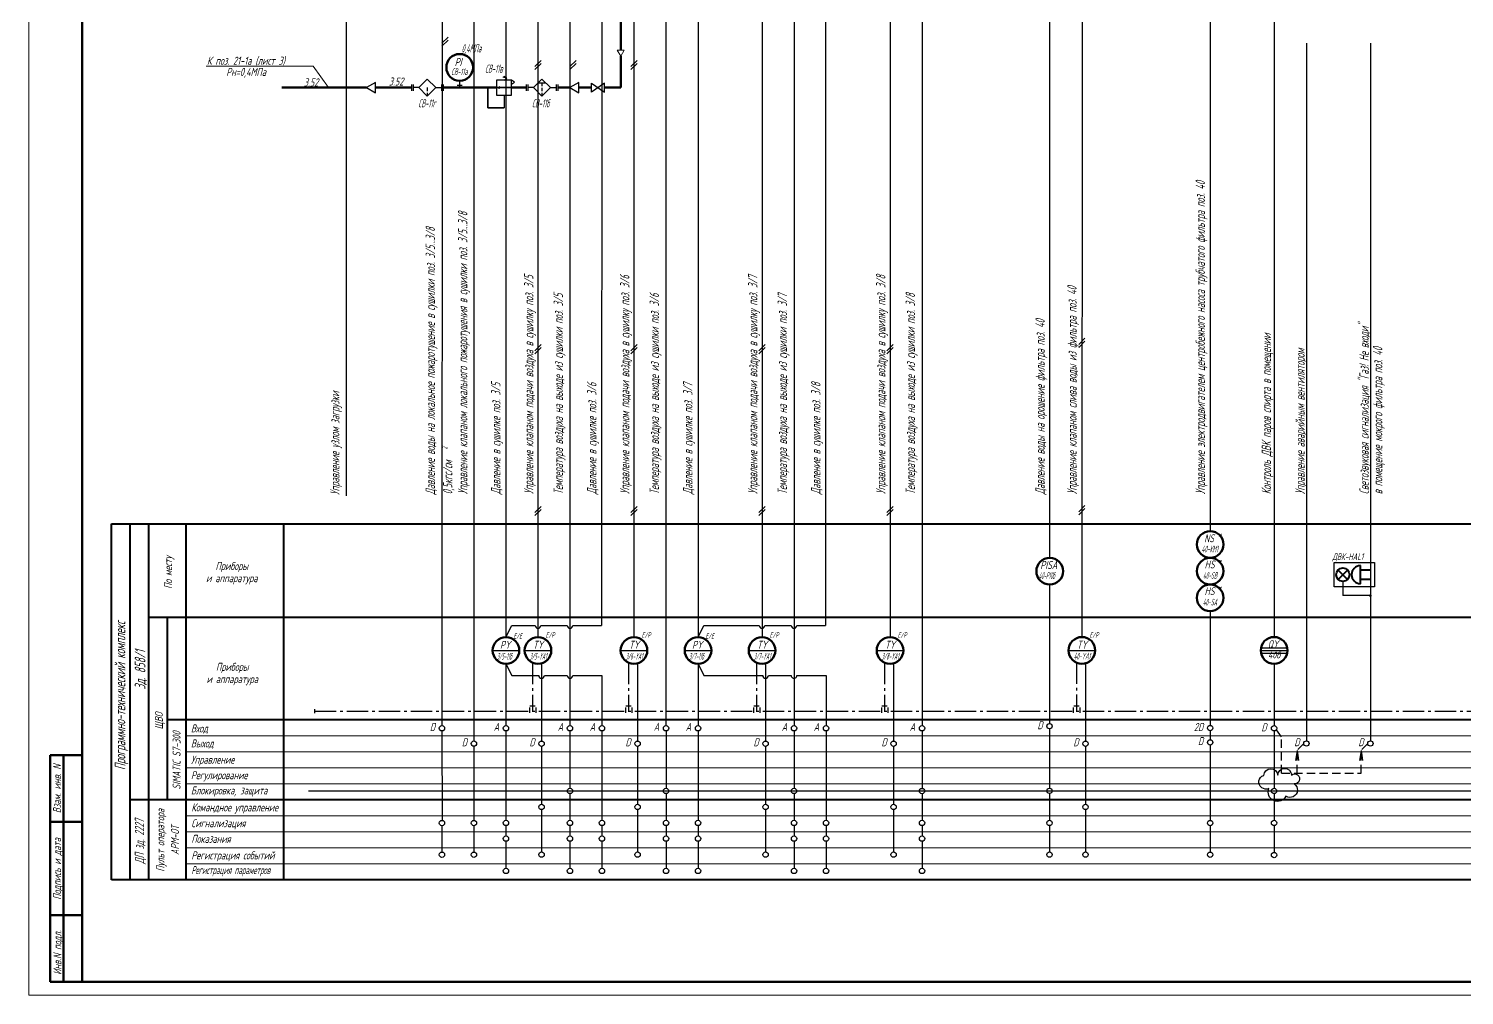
# Model space of a CAD drawing. Header units: millimetres. Extents: x -680 to 9204, y -4430 to 7779.
# Drawn here: x 3794 to 4332, y 5839 to 6201 of the extents above; entities that cross this region are included whole.
import ezdxf
from ezdxf.enums import TextEntityAlignment as Align

# ---------------------------------------------------------------- set-up
doc = ezdxf.new("R2010")
doc.units = ezdxf.units.MM
for name, pattern in [('gost6', [12, 8, -1.5, 1, -1.5]), ('HIDDEN', [9.525, 6.35, -3.175]), ('невидимая2', [4.7625, 3.175, -1.5875])]:
    doc.linetypes.add(name, pattern=pattern)
doc.layers.get('Defpoints').update_dxf_attribs({"color": 33})
for name, color, linetype, lineweight in [('1', 4, 'Continuous', 15), ('Выноска', 137, 'Continuous', 20), ('Датчики', 31, 'Continuous', 50), ('Отр_кисл', 150, 'Continuous', 80), ('Связи', 95, 'Continuous', 25), ('Текст_КИП', 2, 'Continuous', 25), ('Толст.рамка', 7, 'Continuous', 60), ('Тонк.рамка', 10, 'Continuous', 20), ('Трубопроводы', 7, 'Continuous', 60), ('Щиты_пульты', 5, 'Continuous', 40)]:
    doc.layers.add(name, color=color, linetype=linetype, lineweight=lineweight)
for name, color, linetype in [('блок', 7, 'Continuous'), ('Осевая', 130, 'gost6'), ('Слой М50', 3, 'Continuous'), ('Текст.', 51, 'Continuous')]:
    doc.layers.add(name, color=color, linetype=linetype)
doc.styles.add('Simplex', font='simplex.shx', dxfattribs={"width": 0.7, "oblique": 15})

# ---------------------------------------------------------------- blocks, each defined once
blk = doc.blocks.new('A$C46135D97')
at = {"layer": '1', "color": 7}
for p, q in [((1.42, 2.56), (-0.08, 0.06)), ((-0.08, 0.06), (2.92, 0.06)), ((2.92, 0.06), (1.42, 2.56))]:
    blk.add_line(p, q, dxfattribs=at)
blk = doc.blocks.new('Вентиль горизонтальный')
at = {"layer": 'блок', "color": 0, "linetype": 'ByBlock', "lineweight": -3}
for p, q in [((8.7, 3), (0, -3)), ((0, 3), (8.7, -3)), ((0, -3), (0, 3)), ((8.7, -3), (8.7, 3))]:
    blk.add_line(p, q, dxfattribs=at)
blk = doc.blocks.new('A$C428F2FC1')
at = {"layer": 'Defpoints', "ltscale": 0.2}
for p, q in [((-5, -4), (5, -4)), ((-5, -5), (5, -5)), ((-5, -6), (5, -6))]:
    blk.add_line(p, q, dxfattribs=at)
at = {"layer": 'Датчики', "color": 4}
blk.add_circle((0, -5), 5, dxfattribs=at)

msp = doc.modelspace()

# ---------------------------------------------------------------- hatches: boundary and pattern name
at = {"linetype": 'Continuous'}
h = msp.add_hatch(color=256, dxfattribs=at)
h.paths.add_polyline_path([(3970.273, 6179.057), (3969.915, 6179.314), (3969.072, 6179.32)])
h.paths.add_polyline_path([(3969.915, 6179.327), (3970.273, 6179.583), (3969.072, 6179.32)])
for points in [[(4269.222, 5930.885), (4269.799, 5927.08), (4269.222, 5928.463), (4268.645, 5927.08)], [(4293.222, 5930.885), (4293.799, 5927.08), (4293.222, 5928.463), (4292.645, 5927.08)]]:
    msp.add_hatch(color=256).paths.add_polyline_path(points)

# ---------------------------------------------------------------- linework, layer by layer
for p, q in [((3948.608, 6195.978), (3950.917, 6198.287)), ((3948.608, 6194.848), (3950.917, 6197.157)), ((3983.425, 6187.198), (3985.735, 6189.507)), ((3983.425, 6186.068), (3985.735, 6188.378)), ((3996.608, 6187.198), (3998.917, 6189.507)), ((3996.608, 6186.068), (3998.917, 6188.378)), ((4019.425, 6187.198), (4021.735, 6189.507)), ((4019.425, 6186.068), (4021.735, 6188.378)), ((3937.168, 6180.52), (3937.168, 6178.12)), ((3937.768, 6180.52), (3937.768, 6178.12)), ((3939.942, 6179.32), (3943.11, 6182.488)), ((3943.11, 6182.488), (3946.278, 6179.32)), ((3948.452, 6180.52), (3948.452, 6178.12)), ((3949.052, 6180.52), (3949.052, 6178.12)), ((3969.072, 6182.12), (3969.072, 6176.52)), ((3974.672, 6182.12), (3969.072, 6182.12)), ((3974.672, 6176.52), (3974.672, 6182.12)), ((3980.161, 6180.52), (3980.161, 6178.12)), ((3980.761, 6180.52), (3980.761, 6178.12)), ((3982.935, 6179.32), (3986.103, 6182.488)), ((3984.788, 6181.173), (3987.419, 6181.173)), ((3986.103, 6182.488), (3989.271, 6179.32)), ((3991.445, 6180.52), (3991.445, 6178.12)), ((3992.045, 6180.52), (3992.045, 6178.12)), ((3939.942, 6179.32), (3937.768, 6179.32)), ((3943.11, 6176.152), (3939.942, 6179.32)), ((3946.278, 6179.32), (3943.11, 6176.152)), ((3946.278, 6179.32), (3948.452, 6179.32)), ((3969.072, 6179.32), (3974.311, 6179.32)), ((3969.072, 6179.32), (3974.672, 6179.32)), ((3969.072, 6176.52), (3974.672, 6176.52)), ((3982.935, 6179.32), (3980.761, 6179.32)), ((3986.103, 6176.152), (3982.935, 6179.32)), ((3989.271, 6179.32), (3986.103, 6176.152)), ((3989.271, 6179.32), (3991.445, 6179.32)), ((3983.451, 6080.699), (3985.76, 6083.009)), ((4019.451, 6080.699), (4021.76, 6083.009)), ((4067.451, 6080.699), (4069.76, 6083.009)), ((4115.451, 6080.699), (4117.76, 6083.009)), ((4187.403, 6083.045), (4189.712, 6085.354)), ((4187.403, 6081.915), (4189.712, 6084.224)), ((3983.451, 6079.57), (3985.76, 6081.879)), ((4019.451, 6079.57), (4021.76, 6081.879)), ((4067.451, 6079.57), (4069.76, 6081.879)), ((4115.451, 6079.57), (4117.76, 6081.879)), ((3983.451, 6020.045), (3985.76, 6022.354)), ((3983.451, 6018.915), (3985.76, 6021.224)), ((4019.451, 6020.045), (4021.76, 6022.354)), ((4019.451, 6018.915), (4021.76, 6021.225)), ((4067.451, 6020.045), (4069.76, 6022.354)), ((4067.451, 6018.915), (4069.76, 6021.225)), ((4115.451, 6020.045), (4117.76, 6022.354)), ((4115.451, 6018.915), (4117.76, 6021.225)), ((4187.403, 6020.335), (4189.712, 6022.645)), ((4187.403, 6019.206), (4189.712, 6021.515)), ((3967.573, 5968.34), (3977.573, 5968.34)), ((3979.62, 5968.34), (3989.62, 5968.34)), ((4015.62, 5968.34), (4025.62, 5968.34)), ((4039.573, 5968.34), (4049.573, 5968.34)), ((4063.62, 5968.34), (4073.62, 5968.34)), ((4111.62, 5968.34), (4121.62, 5968.34)), ((4183.572, 5968.362), (4193.572, 5968.362)), ((4255.613, 5968.362), (4265.613, 5968.362)), ((4269.222, 5930.885), (4268.645, 5927.08)), ((4269.222, 5930.885), (4269.799, 5927.08)), ((4293.222, 5930.885), (4292.645, 5927.08)), ((4293.222, 5930.885), (4293.799, 5927.08)), ((3898.586, 5915.671), (4539.724, 5915.671))]:
    msp.add_line(p, q)
at = {"ltscale": 0.6}
for p, q in [((3971.573, 6183.226), (3972.36, 6183.647)), ((3972.865, 6182.879), (3971.573, 6183.226)), ((3971.872, 6182.12), (3972.865, 6182.879)), ((3975.754, 6181.342), (3974.672, 6182.12)), ((3974.672, 6180.592), (3975.754, 6181.342)), ((3965.78, 6171.785), (3965.78, 6179.32)), ((3974.672, 6179.32), (3969.072, 6179.32)), ((3971.872, 6176.52), (3971.872, 6171.785)), ((3971.872, 6171.785), (3965.78, 6171.785))]:
    msp.add_line(p, q, dxfattribs=at)
at = {"linetype": 'HIDDEN', "ltscale": 0.2}
for p, q in [((3986.103, 6181.173), (3986.103, 6176.152)), ((3943.11, 6179.32), (3943.11, 6176.152))]:
    msp.add_line(p, q, dxfattribs=at)
at = {"linetype": 'Continuous'}
for p, q in [((3965.78, 6179.32), (3965.78, 6171.785)), ((3969.072, 6179.32), (3970.273, 6179.583)), ((3969.072, 6179.32), (3970.273, 6179.057)), ((3970.273, 6179.583), (3969.915, 6179.327)), ((3970.273, 6179.057), (3969.915, 6179.314)), ((3971.872, 6176.52), (3971.872, 6171.785)), ((3965.78, 6171.785), (3971.872, 6171.785))]:
    msp.add_line(p, q, dxfattribs=at)
at = {"color": 2}
for p, q in [((4283.163, 6001.262), (4298.311, 6001.262)), ((4283.163, 5992.246), (4283.163, 6001.262)), ((4298.311, 6001.262), (4298.311, 5992.246)), ((4298.311, 5992.246), (4283.163, 5992.246))]:
    msp.add_line(p, q, dxfattribs=at)
at = {"color": 1, "lineweight": 40}
for p, q in [((4288.115, 5994.928), (4284.636, 5998.408)), ((4284.691, 5994.928), (4288.171, 5998.408))]:
    msp.add_line(p, q, dxfattribs=at)
at = {"lineweight": 40}
for p, q in [((4292.977, 5993.268), (4292.977, 6000.227)), ((4296.746, 5998.43), (4292.977, 5998.43)), ((4296.746, 5994.985), (4292.976, 5994.985))]:
    msp.add_line(p, q, dxfattribs=at)
at = {"linetype": 'невидимая2'}
for p, q in [((4261.392, 5938.526), (4263.353, 5935.972)), ((4263.353, 5922.304), (4263.353, 5935.972)), ((4271.746, 5933.475), (4269.222, 5930.885)), ((4295.746, 5933.475), (4293.222, 5930.885)), ((4269.222, 5922.305), (4269.222, 5930.885)), ((4293.222, 5922.305), (4293.222, 5930.885)), ((4263.353, 5922.304), (4293.222, 5922.305))]:
    msp.add_line(p, q, dxfattribs=at)
for points in [[(3920.336, 6179.322), (3923.725, 6177.364), (3923.725, 6181.279)], [(3996.515, 6179.32), (3999.905, 6177.363), (3999.905, 6181.277)]]:
    msp.add_lwpolyline(points, close=True)
at = {"const_width": 0.5}
msp.add_lwpolyline([(4296.496, 5988.886, 1), (4296.996, 5988.886, 1)], format="xyb", close=True, dxfattribs=at)
at = {"color": 1, "lineweight": 40}
msp.add_circle((4286.403, 5996.75), 2.5, dxfattribs=at)
for centre in [(3948.612, 5939.191), (3972.606, 5939.191), (3996.606, 5939.191), (4008.606, 5939.191), (4032.606, 5939.191), (4044.606, 5939.191), (4080.606, 5939.191), (4092.606, 5939.191), (4128.606, 5939.191), (4176.405, 5939.953), (4236.639, 5939.271), (4260.618, 5939.159), (3960.579, 5933.424), (3985.939, 5933.396), (4021.939, 5933.396), (4069.939, 5933.396), (4117.939, 5933.396), (4189.891, 5933.396), (4236.639, 5933.869), (4272.746, 5933.476), (4296.746, 5933.476), (3996.606, 5915.671), (4032.606, 5915.671), (4080.606, 5915.671), (4128.606, 5915.643), (4176.405, 5915.717), (4260.619, 5915.665), (3985.939, 5909.669), (4021.939, 5909.669), (4069.939, 5909.669), (4117.939, 5909.669), (4189.891, 5909.669), (3948.612, 5903.653), (3960.579, 5903.654), (3972.606, 5903.688), (3996.606, 5903.688), (4008.606, 5903.688), (4032.606, 5903.688), (4044.606, 5903.688), (4080.606, 5903.688), (4092.606, 5903.688), (4128.606, 5903.688), (4176.405, 5903.671), (4236.641, 5903.655), (4260.62, 5903.665), (3972.606, 5897.806), (3996.606, 5897.806), (4008.606, 5897.806), (4032.606, 5897.806), (4044.606, 5897.806), (4080.606, 5897.806), (4092.606, 5897.805), (4128.606, 5897.806), (3948.612, 5891.79), (3960.579, 5891.79), (3985.939, 5891.806), (4021.939, 5891.806), (4069.939, 5891.806), (4117.939, 5891.806), (4176.405, 5891.807), (4189.891, 5891.806), (4236.641, 5891.791), (4260.621, 5891.665), (3972.606, 5885.698), (3996.606, 5885.698), (4008.606, 5885.698), (4032.606, 5885.698), (4044.606, 5885.697), (4080.606, 5885.697), (4092.606, 5885.697), (4128.606, 5885.698)]:
    msp.add_circle(centre, 1)
at = {"lineweight": 40}
msp.add_ellipse((4293.259, 5996.755), major_axis=(3.569, 0), ratio=0.9736844, start_param=1.6497131, end_param=4.6334722, dxfattribs=at)
at = {"layer": 'Defpoints', "color": 2}
msp.add_lwpolyline([(4258.68, 5916.599, -1.0507697), (4256.717, 5921.523, -0.907739), (4262.077, 5921.561, -0.999345), (4267.152, 5921.654, -1.4770128), (4268.141, 5918.305, -1.0112263), (4265.068, 5913.739, -0.9747986)], format="xyb", close=True, dxfattribs=at)
at = {"layer": 'Выноска', "color": 6}
for p in [(3860.225, 6187.376), (3906.01, 6179.32)]:
    msp.add_line(p, (3900.353, 6187.376), dxfattribs=at)
at = {"layer": 'Выноска'}
for p, q in [((3852.709, 5936.329), (4545.145, 5936.329)), ((3852.708, 5930.329), (4545.145, 5930.329)), ((3852.708, 5924.329), (4545.145, 5924.329)), ((3852.708, 5918.329), (4545.145, 5918.329)), ((3852.708, 5906.329), (4545.145, 5906.329)), ((3852.708, 5900.329), (4545.145, 5900.329)), ((3852.708, 5894.329), (4545.145, 5894.329)), ((3852.708, 5888.329), (4545.145, 5888.329))]:
    msp.add_line(p, q, dxfattribs=at)
at = {"layer": 'Датчики'}
for centre in [(3955.24, 6186.905), (4236.665, 6008.085), (4176.486, 5998.043), (4236.651, 5998.074), (4236.625, 5988.062), (3972.605, 5968.34), (3984.605, 5968.34), (4020.605, 5968.34), (4044.605, 5968.34), (4068.605, 5968.34), (4116.605, 5968.34), (4188.557, 5968.362)]:
    msp.add_circle(centre, 5, dxfattribs=at)
at = {"layer": 'Осевая'}
for p, q in [((3982.533, 5963.755), (3982.54, 5945.607)), ((4018.533, 5963.755), (4018.54, 5945.607)), ((4066.533, 5963.755), (4066.54, 5945.607)), ((4114.533, 5963.755), (4114.54, 5945.607)), ((4186.485, 5963.777), (4186.492, 5945.607)), ((3900.945, 5944.866), (3900.945, 5946.348)), ((3900.945, 5945.607), (4539.724, 5945.607)), ((3981.366, 5946.971), (3981.366, 5944.971)), ((3983.54, 5947.482), (3981.54, 5947.482)), ((3983.792, 5946.971), (3983.792, 5944.971)), ((4017.366, 5946.971), (4017.366, 5944.971)), ((4019.54, 5947.482), (4017.54, 5947.482)), ((4019.792, 5946.971), (4019.792, 5944.971)), ((4065.366, 5946.971), (4065.366, 5944.971)), ((4067.54, 5947.482), (4065.54, 5947.482)), ((4067.792, 5946.971), (4067.792, 5944.971)), ((4113.366, 5946.971), (4113.366, 5944.971)), ((4115.54, 5947.482), (4113.54, 5947.482)), ((4115.792, 5946.971), (4115.792, 5944.971)), ((4185.318, 5946.993), (4185.318, 5944.993)), ((4187.492, 5947.504), (4185.492, 5947.504)), ((4187.744, 5946.993), (4187.744, 5944.993))]:
    msp.add_line(p, q, dxfattribs=at)
at = {"layer": 'Связи'}
for p, q in [((4260.613, 6352.862), (4260.613, 5973.362)), ((4068.605, 6335.855), (4068.605, 5973.394)), ((4116.605, 6336.033), (4116.605, 5973.394)), ((3984.605, 6333.872), (3984.605, 5973.394)), ((4020.605, 6334.659), (4020.605, 5973.394)), ((4236.665, 6327.496), (4236.665, 6013.085)), ((3960.605, 6311.682), (3960.579, 5934.424)), ((4176.492, 6306.734), (4176.405, 6003.075)), ((4188.619, 6291.992, -4.514), (4188.556, 5973.394)), ((3948.617, 6281.755), (3948.612, 5940.191)), ((3972.605, 6281.762), (3972.605, 5993.698)), ((3996.605, 6281.731), (3996.605, 5940.191)), ((4008.599, 6281.762), (4008.451, 5993.698)), ((4032.605, 6281.731), (4032.605, 5940.191)), ((4044.605, 6281.762), (4044.605, 5993.698)), ((4080.605, 6281.731), (4080.605, 5940.191)), ((4092.463, 6281.762), (4092.451, 5993.698)), ((4128.605, 6281.731), (4128.605, 5940.191)), ((3912.67, 6270.071), (3912.67, 6026.276)), ((4272.746, 6196.036), (4272.746, 5934.476)), ((4296.746, 6196.036), (4296.746, 5934.476)), ((3954.314, 6180.246), (3956.166, 6180.246)), ((3955.24, 6179.32), (3955.24, 6181.905)), ((3972.605, 5993.698), (3972.605, 5973.34)), ((4008.451, 5993.698), (4008.451, 5977.706)), ((4044.605, 5993.698), (4044.605, 5973.34)), ((4092.451, 5993.698), (4092.451, 5977.706)), ((4176.403, 5993.024), (4176.405, 5940.953)), ((4286.403, 5994.25), (4286.403, 5988.887)), ((4296.746, 5988.886), (4286.403, 5988.887)), ((4236.625, 5983.062), (4236.639, 5940.271)), ((3972.605, 5973.34), (3974.853, 5977.706)), ((3974.853, 5977.706), (3983.551, 5977.706)), ((3985.659, 5977.706), (3995.551, 5977.706)), ((3997.659, 5977.706), (4008.451, 5977.706)), ((4044.605, 5973.34), (4046.853, 5977.706)), ((4046.853, 5977.706), (4067.551, 5977.706)), ((4069.659, 5977.706), (4079.551, 5977.706)), ((4081.659, 5977.706), (4092.451, 5977.706)), ((3972.605, 5963.34), (3972.606, 5940.191)), ((3972.605, 5963.34), (3974.853, 5958.974)), ((3974.853, 5958.974), (3984.876, 5958.974)), ((3985.928, 5963.485), (3985.939, 5934.396)), ((3986.984, 5958.974), (3995.551, 5958.974)), ((3997.659, 5958.974), (4008.605, 5958.974)), ((4008.605, 5958.974), (4008.606, 5940.191)), ((4021.928, 5963.485), (4021.939, 5934.396)), ((4044.605, 5963.34), (4044.606, 5940.191)), ((4044.605, 5963.34), (4046.853, 5958.974)), ((4044.605, 5963.308), (4044.605, 5963.286)), ((4046.853, 5958.974), (4068.876, 5958.974)), ((4069.928, 5963.486), (4069.939, 5934.396)), ((4070.984, 5958.974), (4079.551, 5958.974)), ((4081.659, 5958.974), (4092.605, 5958.974)), ((4092.605, 5958.974), (4092.606, 5940.191)), ((4117.928, 5963.485), (4117.939, 5934.396)), ((4189.88, 5963.485), (4189.891, 5934.396)), ((4260.616, 5963.363), (4260.618, 5940.159)), ((3948.612, 5938.191), (3948.613, 5904.653)), ((3972.606, 5938.191), (3972.606, 5904.688)), ((3996.606, 5938.191), (3996.606, 5916.671)), ((4008.606, 5938.191), (4008.606, 5904.688)), ((4032.606, 5938.191), (4032.606, 5916.671)), ((4044.606, 5938.191), (4044.606, 5904.688)), ((4080.606, 5938.191), (4080.606, 5916.671)), ((4092.606, 5938.191), (4092.606, 5904.688)), ((4128.606, 5938.191), (4128.606, 5916.643)), ((4176.405, 5938.953), (4176.405, 5916.717)), ((4236.639, 5938.271), (4236.639, 5934.869)), ((4260.618, 5938.159), (4260.619, 5916.665)), ((3960.578, 5932.424), (3960.579, 5904.654)), ((3985.939, 5932.396), (3985.939, 5910.669)), ((4021.939, 5932.396), (4021.939, 5910.669)), ((4069.939, 5932.396), (4069.939, 5910.669)), ((4117.939, 5932.396), (4117.939, 5910.669)), ((4189.891, 5932.396), (4189.891, 5910.669)), ((4236.639, 5932.869), (4236.641, 5904.655)), ((3996.606, 5914.671), (3996.606, 5904.688)), ((4032.606, 5914.671), (4032.606, 5904.688)), ((4080.606, 5914.671), (4080.606, 5904.688)), ((4128.606, 5914.643), (4128.606, 5904.688)), ((4176.405, 5914.717), (4176.405, 5904.671)), ((4260.619, 5914.665), (4260.62, 5904.665)), ((3985.939, 5908.669), (3985.939, 5892.806)), ((4021.939, 5908.669), (4021.939, 5892.806)), ((4069.939, 5908.669), (4069.939, 5892.806)), ((4117.939, 5908.669), (4117.939, 5892.806)), ((4189.891, 5908.669), (4189.891, 5892.806)), ((3948.612, 5902.653), (3948.612, 5892.79)), ((3960.579, 5902.654), (3960.579, 5892.79)), ((3972.606, 5902.688), (3972.606, 5898.806)), ((3996.606, 5902.688), (3996.606, 5898.806)), ((4008.606, 5902.688), (4008.606, 5898.806)), ((4032.606, 5902.688), (4032.606, 5898.806)), ((4044.606, 5902.688), (4044.606, 5898.806)), ((4080.606, 5902.688), (4080.606, 5898.806)), ((4092.606, 5902.688), (4092.606, 5898.805)), ((4128.606, 5902.688), (4128.606, 5898.806)), ((4176.405, 5902.671), (4176.405, 5892.807)), ((4236.641, 5902.655), (4236.641, 5892.791)), ((4260.62, 5902.665), (4260.621, 5892.665)), ((3972.606, 5896.806), (3972.606, 5886.698)), ((3996.606, 5896.806), (3996.606, 5886.698)), ((4008.606, 5896.806), (4008.606, 5886.698)), ((4032.606, 5896.806), (4032.606, 5886.698)), ((4044.606, 5896.806), (4044.606, 5886.697)), ((4080.606, 5896.806), (4080.606, 5886.697)), ((4092.606, 5896.805), (4092.606, 5886.697)), ((4128.606, 5896.806), (4128.606, 5886.698))]:
    msp.add_line(p, q, dxfattribs=at)
for centre, end in [((3984.605, 5977.706), 360), ((3996.605, 5977.706), 360), ((4068.605, 5977.706), 0), ((4080.605, 5977.706), 0), ((3985.93, 5958.974), 0), ((3996.605, 5958.974), 0), ((4069.93, 5958.974), 0), ((4080.605, 5958.974), 0.00189)]:
    msp.add_arc(centre, 1.054, 180, end, dxfattribs=at)
at = {"layer": 'Толст.рамка'}
for q in [(3813.642, 6428.085), (4629.642, 5844.085)]:
    msp.add_line((3813.642, 5844.085), q, dxfattribs=at)
at = {"layer": 'Толст.рамка', "lineweight": 60}
for p, q in [((3801.642, 5844.085), (3801.642, 5929.085)), ((3813.642, 5929.085), (3801.642, 5929.085)), ((3806.642, 5844.085), (3806.642, 5929.085)), ((3813.642, 5904.085), (3801.642, 5904.085)), ((3801.642, 5869.085), (3813.642, 5869.085)), ((3813.642, 5844.085), (3801.642, 5844.085))]:
    msp.add_line(p, q, dxfattribs=at)
at = {"layer": 'Тонк.рамка'}
for p, q in [((3793.642, 5839.085), (3793.642, 6433.085)), ((4634.642, 5839.085), (3793.642, 5839.085))]:
    msp.add_line(p, q, dxfattribs=at)
at = {"layer": 'Трубопроводы', "color": 4}
for p, q in [((4015.613, 6215.018), (4015.613, 6193.387)), ((4015.613, 6191.107), (4015.613, 6179.32)), ((3920.338, 6179.32), (3888.504, 6179.32)), ((3937.168, 6179.32), (3923.725, 6179.322)), ((3969.072, 6179.32), (3949.052, 6179.32)), ((3980.161, 6179.32), (3974.672, 6179.32)), ((3996.515, 6179.32), (3992.045, 6179.32)), ((4004.713, 6179.32), (3999.905, 6179.32)), ((4015.613, 6179.32), (4009.55, 6179.32))]:
    msp.add_line(p, q, dxfattribs=at)
at = {"layer": 'Щиты_пульты', "color": 5}
for p, q in [((3824.706, 5882.329), (3824.707, 6015.746)), ((3824.707, 6015.746), (4545.145, 6015.745)), ((3831.706, 5882.329), (3831.707, 6015.746)), ((3838.706, 5882.329), (3838.707, 6015.746)), ((3852.708, 5882.329), (3852.709, 6015.746)), ((3889.187, 6015.746), (3889.187, 5882.329)), ((4545.145, 5980.745), (3838.707, 5980.746)), ((3845.705, 5912.329), (3845.705, 5980.745)), ((4545.145, 5980.745), (3898.261, 5980.745)), ((4545.145, 5942.33), (3845.705, 5942.33)), ((4545.145, 5912.329), (3831.706, 5912.33)), ((4545.145, 5882.329), (3824.706, 5882.329))]:
    msp.add_line(p, q, dxfattribs=at)

# ---------------------------------------------------------------- block references
at = {"linetype": 'Continuous', "xscale": -0.9120000000002619, "yscale": 0.9120000000002619, "zscale": 0.9120000000002619, "rotation": 180}
msp.add_blockref('A$C46135D97', (4014.316, 6193.442), dxfattribs=at)
msp.add_blockref('A$C428F2FC1', (4260.613, 5973.362))
at = {"layer": 'Отр_кисл', "lineweight": 60, "xscale": -0.5557167000001334, "yscale": 0.5557167000001334, "zscale": 0.5557167000001334, "rotation": 359.624612535591}
msp.add_blockref('Вентиль горизонтальный', (4009.55, 6179.304), dxfattribs=at)

# ---------------------------------------------------------------- texts
at = {"style": 'Simplex', "oblique": 15, "width": 0.6}
for p in [(4240.138, 6010.379), (4240.103, 6000.542), (4240.076, 5990.53)]:
    msp.add_text('*', height=3, dxfattribs=at).set_placement(p, align=Align.CENTER)
for s, p in [('D', (3946.008, 5938.175)), ('А', (3970.002, 5938.191)), ('А', (3994.002, 5938.191)), ('А', (4006.002, 5938.191)), ('A', (4030.002, 5938.22)), ('А', (4042.002, 5938.191)), ('А', (4078.002, 5938.191)), ('А', (4090.002, 5938.191)), ('А', (4126.002, 5938.191)), ('D', (4173.801, 5938.82)), ('D', (3957.975, 5932.409)), ('D', (3983.335, 5932.424)), ('D', (4019.335, 5932.424)), ('D', (4067.335, 5932.425)), ('D', (4115.335, 5932.425)), ('D', (4187.288, 5932.425)), ('D', (4234.035, 5932.853)), ('D', (4270.142, 5932.46)), ('D', (4294.142, 5932.46))]:
    msp.add_text(s, height=3, dxfattribs=at).set_placement(p, align=Align.RIGHT)
at = {"color": 1, "style": 'Simplex', "oblique": 15, "width": 0.6}
msp.add_text('2D', height=3, dxfattribs=at).set_placement((4234.035, 5938.138), align=Align.RIGHT)
at = {"layer": 'Слой М50', "style": 'Simplex', "oblique": 15, "width": 0.6}
for s, p in [('К поз. 21-1а (лист 3)', (3860.487, 6187.908)), ('Рн=0,4МПа', (3867.708, 6183.699)), ('3.52', (3896.798, 6179.796)), ('3.52', (3928.694, 6180.103))]:
    msp.add_text(s, height=3, dxfattribs=at).set_placement(p)
at = {"layer": 'Текст.', "style": 'Simplex', "oblique": 15, "width": 0.6}
for s, height, p in [('По месту', 3, (3847.401, 5997.547)), ('Программно-технический комплекс', 4, (3829.881, 5951.339)), ('Зд. 858/1', 4, (3837.402, 5961.064)), ('ЩВО', 3, (3843.942, 5941.89)), ('SIMATIC S7-300', 3, (3850.589, 5927.095)), ('ДП зд. 2227', 3.5, (3836.931, 5896.72)), ('Пульт оператора', 3, (3844.511, 5897.184)), ('АРМ-ОТ', 3, (3849.983, 5897.184))]:
    msp.add_text(s, height=height, rotation=90, dxfattribs=at).set_placement(p, align=Align.CENTER)
for s, p in [('Приборы', (3869.773, 5998.505)), ('и аппаратура', (3869.773, 5993.936)), ('Приборы', (3869.956, 5960.684)), ('и аппаратура', (3869.956, 5956.115))]:
    msp.add_text(s, height=3, dxfattribs=at).set_placement(p, align=Align.CENTER)
at = {"layer": 'Текст.', "style": 'Simplex', "oblique": 15}
for s, width, p in [('Вход', 0.6, (3854.467, 5937.619)), ('Выход', 0.6, (3854.467, 5932.002)), ('Управление', 0.6, (3854.467, 5925.913)), ('Регулирование', 0.6, (3854.467, 5920.075)), ('Блокировка, защита', 0.6, (3854.467, 5914.366)), ('Командное управление', 0.6, (3854.624, 5908.009)), ('Сигнализация', 0.6, (3854.624, 5902.083)), ('Показания', 0.6, (3854.624, 5896.208)), ('Регистрация событий', 0.6, (3854.624, 5890.038)), ('Регистрация параметров', 0.5, (3854.624, 5884.509))]:
    msp.add_text(s, height=3, dxfattribs=dict(at, width=width)).set_placement(p)
at = {"layer": 'Текст_КИП', "style": 'Simplex', "oblique": 15}
for s, height, width, p in [('PI', 3, 0.6, (3954.653, 6187.399)), ('0,4МПа', 3, 0.45, (3959.633, 6192.546)), ('СВ-11в', 3, 0.45, (3968.048, 6184.908)), ('СВ-11г', 3, 0.45, (3942.974, 6171.944)), ('СВ-11б', 3, 0.45, (3985.617, 6171.944)), ('NS', 3, 0.6, (4236.241, 6008.89)), ('НS', 3, 0.6, (4236.421, 5999.078)), ('ДВК-НАL1', 2.5, 0.6, (4288.277, 6002.266)), ('НS', 3, 0.6, (4236.394, 5989.067)), ('РY', 3, 0.6, (3972.298, 5968.941)), ('TY', 3, 0.6, (3984.606, 5968.973)), ('TY', 3, 0.6, (4020.606, 5968.973)), ('РY', 3, 0.6, (4044.298, 5968.941)), ('TY', 3, 0.6, (4068.606, 5968.973)), ('TY', 3, 0.6, (4116.606, 5968.973)), ('TY', 3, 0.6, (4188.558, 5968.995)), ('QY', 3, 0.6, (4260.196, 5969.2))]:
    msp.add_text(s, height=height, dxfattribs=dict(at, width=width)).set_placement(p, align=Align.CENTER)
at = {"layer": 'Текст_КИП', "color": 4, "style": 'Simplex', "oblique": 15}
for s, width, p in [('СВ-11а', 0.5, (3955.104, 6184.001)), ('40-КМ1', 0.45, (4236.487, 6005.092)), ('40-SВ', 0.45, (4236.575, 5995.215)), ('40-SA', 0.45, (4236.548, 5985.203)), ('3/5-YA1', 0.4, (3984.639, 5964.937)), ('3/6-YA1', 0.4, (4020.639, 5964.937)), ('3/7-YA1', 0.4, (4068.639, 5964.937)), ('3/8-YA1', 0.4, (4116.639, 5964.937)), ('40-YA1', 0.45, (4188.591, 5964.959)), ('40б', 0.7, (4260.613, 5965.386))]:
    msp.add_text(s, height=2.5, dxfattribs=dict(at, width=width)).set_placement(p, align=Align.CENTER)
at = {"layer": 'Текст_КИП', "style": 'Simplex', "oblique": 15, "width": 0.6}
for s, height, p in [('Управление электродвигателем центробежного насоса трубчатого фильтра поз. 40', 3.5, (4234.69, 6026.871)), ('Управление клапаном локального пожаротушения в сушилки поз. 3/5...3/8', 3.5, (3958.116, 6026.824)), ('Давление воды на локальное пожаротушение в сушилки поз. 3/5...3/8', 3.5, (3945.961, 6026.71)), ('Управление клапаном подачи воздуха в сушилку поз. 3/5', 3.5, (3982.868, 6026.968)), ('Управление клапаном подачи воздуха в сушилку поз. 3/6', 3.5, (4018.868, 6026.968)), ('Управление клапаном подачи воздуха в сушилку поз. 3/7', 3.5, (4066.868, 6026.967)), ('Управление клапаном подачи воздуха в сушилку поз. 3/8', 3.5, (4114.868, 6026.968)), ('Температура воздуха на выходе из сушилки поз. 3/5', 3.5, (3993.958, 6026.824)), ('Температура воздуха на выходе из сушилки поз. 3/6', 3.5, (4029.958, 6026.824)), ('Температура воздуха на выходе из сушилки поз. 3/7', 3.5, (4077.958, 6026.824)), ('Температура воздуха на выходе из сушилки поз. 3/8', 3.5, (4125.958, 6026.824)), ('Управление клапаном слива воды из фильтра поз. 40', 3.5, (4186.582, 6026.9)), ('Давление воды на орошение фильтра поз. 40', 3.5, (4174.608, 6026.825)), ('Светозвуковая сигнализация "Газ! Не входи"', 3.5, (4296.11, 6026.875)), ('Контроль ДВК паров спирта в помещении', 3.5, (4259.46, 6026.875)), ('Управление аварийным вентилятором', 3.5, (4272.11, 6026.875)), ('в помещение мокрого фильтра поз. 40', 3.5, (4301.22, 6026.875)), ('Давление в сушилке поз. 3/5', 3.5, (3970.531, 6026.891)), ('Давление в сушилке поз. 3/6', 3.5, (4006.531, 6026.891)), ('Давление в сушилке поз. 3/7', 3.5, (4042.531, 6026.891)), ('Давление в сушилке поз. 3/8', 3.5, (4090.531, 6026.891)), ('Управление узлом загрузки', 3.5, (3910.165, 6026.601)), ('2', 2, (3950.559, 6043.716)), ('0,5кгс/см', 3.5, (3952.481, 6026.818))]:
    msp.add_text(s, height=height, rotation=90, dxfattribs=at).set_placement(p)
at = {"layer": 'Текст_КИП', "color": 4, "style": 'Simplex', "oblique": 15, "width": 0.4}
for s, p in [('40-Р10б', (4172.384, 5995.152)), ('3/5-11б', (3969.14, 5964.898)), ('3/7-11б', (4041.14, 5964.898))]:
    msp.add_text(s, height=2.5, dxfattribs=at).set_placement(p)
at = {"layer": 'Текст_КИП', "style": 'Simplex', "oblique": 15, "width": 0.6}
for s, height, p in [('PISA', 3, (4172.933, 5998.863)), ('Е/Р', 2, (3987.437, 5973.101)), ('Е/Р', 2, (4023.437, 5973.101)), ('Е/Р', 2, (4071.437, 5973.101)), ('Е/Р', 2, (4119.437, 5973.101)), ('Е/Р', 2, (4191.389, 5973.123)), ('Е/Е', 2, (3975.351, 5972.763)), ('Е/Е', 2, (4047.351, 5972.763)), ('D', 3, (4255.853, 5938.026))]:
    msp.add_text(s, height=height, dxfattribs=at).set_placement(p)
at = {"layer": 'Текст_КИП', "ltscale": 0.02, "style": 'Simplex', "oblique": 15, "width": 0.6}
for s, p in [('Взам. инв. N', (3805.773, 5916.456)), ('Подпись и дата', (3805.773, 5886.456)), ('Инв.N подл.', (3805.909, 5855.084))]:
    msp.add_text(s, height=3, rotation=90, dxfattribs=at).set_placement(p, align=Align.CENTER)

doc.saveas('drawing.dxf')
